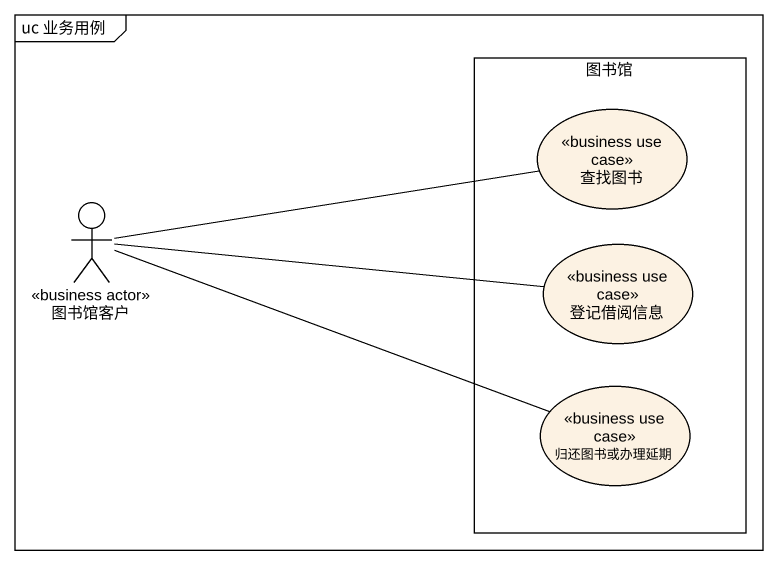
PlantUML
@startuml
mainframe uc 业务用例
rectangle 图书馆 {
  usecase 查找图书 <<business use case>>
  usecase 登记借阅信息 <<business use case>>
  usecase 归还图书或办理延期 <<business use case>>
}
actor 图书馆客户 <<business actor>>
图书馆客户 -right- 查找图书
图书馆客户 -right- 登记借阅信息
图书馆客户 -right- 归还图书或办理延期
@enduml
